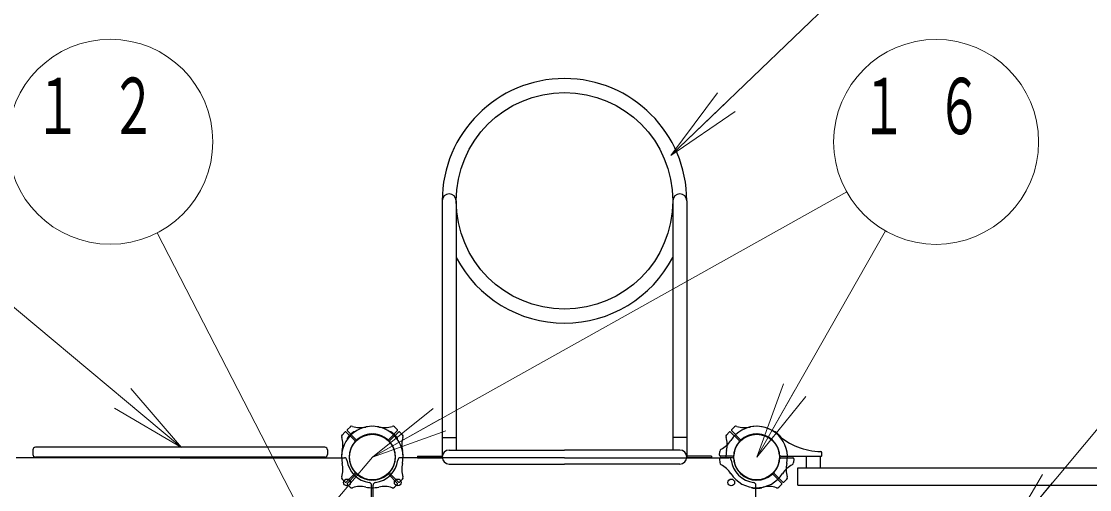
# Model space of a CAD drawing. Units: millimetres on the paper. Extents: x -385 to 0, y -594 to 267.
# Drawn here: x -270.76 to -229.07, y 158.49 to 176.76 of the extents above; entities that cross this region are included whole.
import ezdxf

# ---------------------------------------------------------------- set-up
doc = ezdxf.new("R2010")
doc.units = ezdxf.units.MM
doc.linetypes.add('USER2', pattern=[6, 3, -1, 1, -1])
doc.layers.add('1_50', color=7, linetype='Continuous', lineweight=25)
doc.styles.add('ＭＳ ゴシック', font='')
doc.styles.get('ＭＳ ゴシック').set_extended_font_data('MS Gothic')

msp = doc.modelspace()

# ---------------------------------------------------------------- linework, layer by layer
at = {"layer": '1_50', "lineweight": 13}
for p, q in [((-245.409, 171.53), (-237.917, 178.721)), ((-245.409, 171.53), (-243.591, 173.968)), ((-245.409, 171.53), (-243.245, 173.608)), ((-242.899, 173.247), (-245.409, 171.53)), ((-257.063, 159.758), (-238.549, 170.108)), ((-264.507, 160.13), (-275.606, 169.399)), ((-232.445, 156.449), (-221.991, 168.987)), ((-257.093, 152.258), (-265.46, 168.508)), ((-242.063, 159.758), (-237.037, 168.583)), ((-242.063, 159.758), (-241.013, 162.612)), ((-266.489, 162.437), (-264.507, 160.13)), ((-242.063, 159.758), (-240.578, 162.365)), ((-264.507, 160.13), (-266.809, 162.053)), ((-240.144, 162.117), (-242.063, 159.758)), ((-264.507, 160.13), (-267.13, 161.669)), ((-257.063, 159.758), (-254.688, 161.658)), ((-257.063, 159.758), (-254.444, 161.222)), ((-254.2, 160.785), (-257.063, 159.758)), ((-232.445, 156.449), (-230.908, 159.073)), ((-232.445, 156.449), (-230.524, 158.753))]:
    msp.add_line(p, q, dxfattribs=at)
at = {"layer": '1_50'}
for p, q in [((-254.335, 169.758), (-254.335, 159.758)), ((-253.791, 169.758), (-253.791, 160.03)), ((-245.335, 169.758), (-245.335, 160.03)), ((-244.791, 169.758), (-244.791, 159.758)), ((-257.758, 160.736), (-257.76, 160.738)), ((-256.368, 160.736), (-256.365, 160.738)), ((-241.368, 160.736), (-241.365, 160.738)), ((-258.913, 160.138), (-270.213, 160.138)), ((-258.041, 160.453), (-258.043, 160.455)), ((-256.085, 160.453), (-256.082, 160.455)), ((-254.335, 160.518), (-253.791, 160.518)), ((-244.791, 160.518), (-245.335, 160.518)), ((-241.085, 160.453), (-241.082, 160.455)), ((-270.313, 160.038), (-270.313, 159.858)), ((-258.913, 159.758), (-270.213, 159.758)), ((-258.813, 160.038), (-258.813, 159.858)), ((-255.303, 159.79), (-254.333, 159.79)), ((-255.303, 159.79), (-255.303, 159.726)), ((-255.303, 159.726), (-254.333, 159.726)), ((-254.063, 160.03), (-249.563, 160.03)), ((-251.648, 160.03), (-249.563, 160.03)), ((-245.063, 160.03), (-249.563, 160.03)), ((-243.823, 159.79), (-244.793, 159.79)), ((-243.823, 159.726), (-244.793, 159.726)), ((-243.823, 159.79), (-243.823, 159.726)), ((-240.135, 159.788), (-240.135, 159.338)), ((-239.591, 159.788), (-239.591, 159.338)), ((-254.063, 159.486), (-249.563, 159.486)), ((-251.36, 159.486), (-249.563, 159.486)), ((-245.063, 159.486), (-249.563, 159.486)), ((-240.456, 159.338), (-213.67, 159.338)), ((-240.456, 158.658), (-240.456, 159.338)), ((-242.263, 158.575), (-242.263, 158.571)), ((-241.863, 158.575), (-241.863, 158.571)), ((-240.456, 158.658), (-213.67, 158.658))]:
    msp.add_line(p, q, dxfattribs=at)
at = {"layer": '1_50', "color": 2}
for p, q in [((-258.037, 160.833), (-257.922, 160.94)), ((-256.089, 160.833), (-256.204, 160.94)), ((-243.037, 160.833), (-242.922, 160.94)), ((-258.138, 160.732), (-258.245, 160.617)), ((-257.747, 160.399), (-258.08, 160.733)), ((-257.704, 160.442), (-258.038, 160.775)), ((-256.421, 160.442), (-256.088, 160.775)), ((-256.379, 160.399), (-256.046, 160.733)), ((-255.988, 160.732), (-255.881, 160.617)), ((-243.138, 160.732), (-243.245, 160.617)), ((-242.747, 160.399), (-243.08, 160.733)), ((-242.704, 160.442), (-243.038, 160.775)), ((-243.511, 159.829), (-243.506, 159.975)), ((-243, 159.788), (-243.471, 159.788)), ((-243, 159.728), (-243.471, 159.728)), ((-241.125, 159.788), (-239.554, 159.788)), ((-241.125, 159.728), (-240.654, 159.728)), ((-239.514, 159.83), (-239.519, 159.935)), ((-243.511, 159.686), (-243.506, 159.529)), ((-240.614, 159.686), (-240.619, 159.541)), ((-258.138, 158.784), (-258.237, 158.89)), ((-257.747, 159.116), (-258.08, 158.783)), ((-257.704, 159.074), (-258.038, 158.741)), ((-256.421, 159.074), (-256.088, 158.741)), ((-256.379, 159.116), (-256.046, 158.783)), ((-255.988, 158.784), (-255.889, 158.89)), ((-241.421, 159.074), (-241.088, 158.741)), ((-241.379, 159.116), (-241.046, 158.783)), ((-240.988, 158.784), (-240.889, 158.89)), ((-258.037, 158.683), (-257.93, 158.584)), ((-256.089, 158.683), (-256.195, 158.584)), ((-241.089, 158.683), (-241.195, 158.584))]:
    msp.add_line(p, q, dxfattribs=at)
at = {"layer": '1_50', "linetype": 'USER2', "lineweight": 13}
msp.add_line((-257.063, 159.758), (-286.401, 124.922), dxfattribs=at)
at = {"layer": '1_50', "color": 4}
for p, q in [((-264.563, 159.728), (-270.97, 159.728)), ((-264.563, 159.728), (-258.155, 159.728)), ((-249.563, 159.728), (-255.97, 159.728)), ((-249.563, 159.728), (-243.155, 159.728)), ((-257.093, 152.258), (-257.093, 158.665)), ((-257.033, 152.258), (-257.033, 158.665)), ((-242.093, 152.258), (-242.093, 158.665))]:
    msp.add_line(p, q, dxfattribs=at)
at = {"layer": '1_50', "lineweight": 13}
for centre in [(-267.291, 172.064), (-235.058, 172.059)]:
    msp.add_circle(centre, 4, dxfattribs=at)
at = {"layer": '1_50'}
for centre, radius in [((-249.563, 169.758), 4.228), ((-257.063, 159.758), 0.891), ((-242.063, 159.758), 0.891), ((-258.053, 158.768), 0.13), ((-256.073, 158.768), 0.13), ((-243.053, 158.768), 0.13)]:
    msp.add_circle(centre, radius, dxfattribs=at)
for centre, radius, start, end in [((-249.563, 169.758), 4.772, 0, 180), ((-254.063, 169.758), 0.272, 0, 180), ((-245.063, 169.758), 0.272, 0, 180), ((-249.563, 169.758), 4.772, 207.625, 332.375), ((-257.063, 159.758), 1.22, 135, 143.6269), ((-257.063, 159.758), 1.22, 126.3731, 135), ((-257.774, 160.724), 0.02, 45, 126.3731), ((-256.351, 160.724), 0.02, 53.6269, 135), ((-257.063, 159.758), 1.22, 45, 53.6269), ((-257.063, 159.758), 1.22, 36.3731, 45), ((-241.351, 160.724), 0.02, 53.6269, 135), ((-242.063, 159.758), 1.22, 45, 53.6269), ((-242.063, 159.758), 1.22, 36.3731, 45), ((-270.213, 160.038), 0.1, 90, 180), ((-258.913, 160.038), 0.1, 0, 90), ((-258.029, 160.469), 0.02, 143.6269, 225), ((-256.097, 160.469), 0.02, 315, 36.3731), ((-241.097, 160.469), 0.02, 315, 36.3731), ((-270.213, 159.858), 0.1, 180, 270), ((-258.913, 159.858), 0.1, 270, 0), ((-254.063, 159.758), 0.272, 90, 270), ((-245.063, 159.758), 0.272, 270, 90), ((-257.063, 159.758), 1, 186.7872, 263.2128), ((-257.063, 159.758), 1, 276.7872, 353.2128), ((-242.063, 159.758), 1, 186.7872, 263.2128), ((-242.243, 158.571), 0.02, 180, 261.3731), ((-242.063, 159.758), 1.22, 261.3731, 270), ((-242.063, 159.758), 1.22, 270, 278.6269), ((-241.883, 158.571), 0.02, 278.6269, 0)]:
    msp.add_arc(centre, radius, start, end, dxfattribs=at)
at = {"layer": '1_50', "color": 2}
for centre, radius, start, end in [((-257.862, 160.859), 0.1, 72.4588, 133), ((-257.063, 159.758), 1.2, 77.7272, 135), ((-257.53, 161.907), 1, 252.4588, 282.2728), ((-257.063, 159.758), 1.2, 45, 102.2728), ((-256.595, 161.907), 1, 257.7272, 287.5412), ((-256.264, 160.859), 0.1, 47, 107.5412), ((-242.063, 159.758), 1.2, 90, 147.2728), ((-242.862, 160.859), 0.1, 72.4588, 133), ((-242.53, 161.907), 1, 252.4588, 282.2728), ((-242.063, 159.758), 1.2, 45, 102.2728), ((-242.063, 159.758), 1.2, 47.7828, 90), ((-258.164, 160.557), 0.1, 137, 197.5412), ((-257.063, 159.758), 1.2, 135, 192.2728), ((-259.212, 160.225), 1, 347.7272, 17.5412), ((-258.108, 160.704), 0.04, 45, 137), ((-258.009, 160.803), 0.04, 133, 225), ((-257.063, 159.758), 0.9, 49.2707, 135), ((-257.063, 159.758), 0.9, 45, 130.7293), ((-257.063, 159.758), 1.2, 347.7272, 45), ((-256.116, 160.803), 0.04, 315, 47), ((-256.017, 160.704), 0.04, 43, 135), ((-254.913, 160.225), 1, 162.4588, 192.2728), ((-255.962, 160.557), 0.1, 342.4588, 43), ((-243.164, 160.557), 0.1, 137, 197.5412), ((-244.212, 160.225), 1, 347.7272, 17.5412), ((-243.108, 160.704), 0.04, 45, 137), ((-243.009, 160.803), 0.04, 133, 225), ((-242.063, 159.758), 0.9, 90, 175.7293), ((-242.063, 159.758), 0.9, 45, 130.7293), ((-242.063, 159.758), 0.9, 4.2707, 90), ((-239.509, 162.572), 2.6, 227.7828, 268.9158), ((-242.063, 159.758), 1.2, 347.7272, 45), ((-257.063, 159.758), 0.9, 135, 220.7293), ((-257.063, 159.758), 0.9, 139.2707, 225), ((-257.775, 160.371), 0.04, 319.2707, 45), ((-257.676, 160.47), 0.04, 225, 310.7293), ((-256.449, 160.47), 0.04, 229.2707, 315), ((-257.063, 159.758), 0.9, 319.2707, 45), ((-257.063, 159.758), 0.9, 315, 40.7293), ((-256.35, 160.371), 0.04, 135, 220.7293), ((-243.914, 160.947), 1, 297.4588, 327.2728), ((-242.063, 159.758), 0.9, 139.2707, 225), ((-242.775, 160.371), 0.04, 319.2707, 45), ((-242.676, 160.47), 0.04, 225, 310.7293), ((-242.063, 159.758), 0.9, 319.2707, 45), ((-257.063, 159.758), 1.2, 167.7272, 181.4325), ((-257.063, 159.758), 1.2, 358.5675, 12.2728), ((-243.471, 159.828), 0.04, 178, 270), ((-243.471, 159.688), 0.04, 90, 182), ((-243.406, 159.971), 0.1, 117.4588, 178), ((-243.406, 159.971), 0.1, 117.4588, 178), ((-242.063, 159.758), 1.2, 167.7272, 181.4325), ((-243, 159.828), 0.04, 270, 355.7293), ((-243, 159.688), 0.04, 4.2707, 90), ((-242.063, 159.758), 0.9, 184.2707, 270), ((-242.063, 159.758), 0.9, 270, 355.7293), ((-241.125, 159.828), 0.04, 184.2707, 270), ((-241.125, 159.688), 0.04, 90, 175.7293), ((-240.654, 159.688), 0.04, 358, 90), ((-239.559, 159.933), 0.04, 3, 88.9159), ((-239.554, 159.828), 0.04, 270, 3), ((-259.212, 159.29), 1, 342.4588, 12.2728), ((-254.913, 159.29), 1, 167.7272, 197.5412), ((-243.406, 159.544), 0.1, 182, 242.5412), ((-243.914, 158.568), 1, 32.7272, 62.5412), ((-240.212, 158.568), 1, 117.4588, 147.2728), ((-239.913, 159.29), 1, 167.7272, 197.5412), ((-240.719, 159.544), 0.1, 297.4588, 358), ((-258.164, 158.959), 0.1, 162.4588, 223), ((-257.775, 159.144), 0.04, 315, 40.7293), ((-257.676, 159.045), 0.04, 49.2707, 135), ((-257.063, 159.758), 0.9, 225, 310.7293), ((-257.063, 159.758), 0.9, 229.2707, 315), ((-256.449, 159.045), 0.04, 45, 130.7293), ((-256.35, 159.144), 0.04, 139.2707, 225), ((-255.962, 158.959), 0.1, 317, 17.5412), ((-242.063, 159.758), 1.2, 212.7272, 270), ((-242.063, 159.758), 0.9, 225, 310.7293), ((-242.063, 159.758), 1.2, 270, 327.2728), ((-241.449, 159.045), 0.04, 45, 130.7293), ((-241.35, 159.144), 0.04, 139.2707, 225), ((-240.962, 158.959), 0.1, 317, 17.5412), ((-258.108, 158.811), 0.04, 223, 315), ((-258.009, 158.712), 0.04, 135, 227), ((-257.862, 158.657), 0.1, 227, 287.5412), ((-257.53, 157.608), 1, 77.7272, 107.5412), ((-257.063, 159.758), 1.2, 257.7272, 271.4325), ((-257.063, 159.758), 1.2, 268.5675, 282.2728), ((-256.595, 157.608), 1, 72.4588, 102.2728), ((-256.264, 158.657), 0.1, 252.4588, 313), ((-256.116, 158.712), 0.04, 313, 45), ((-256.017, 158.811), 0.04, 225, 317), ((-242.063, 159.758), 1.2, 268.5675, 282.2728), ((-241.595, 157.608), 1, 72.4588, 102.2728), ((-241.264, 158.657), 0.1, 252.4588, 313), ((-241.116, 158.712), 0.04, 313, 45), ((-241.017, 158.811), 0.04, 225, 317)]:
    msp.add_arc(centre, radius, start, end, dxfattribs=at)
at = {"layer": '1_50', "color": 4}
for centre, start, end in [((-258.155, 159.628), 6.7872, 90), ((-255.97, 159.628), 90, 173.2128), ((-243.155, 159.628), 6.7872, 90), ((-257.193, 158.665), 0, 83.2128), ((-256.933, 158.665), 96.7872, 180), ((-242.193, 158.665), 0, 83.2128)]:
    msp.add_arc(centre, 0.1, start, end, dxfattribs=at)

# ---------------------------------------------------------------- texts
at = {"layer": '1_50', "char_height": 2.199, "attachment_point": 2, "style": 'ＭＳ ゴシック'}
for s, insert in [('\\T1.64;\\W0.6;１２', (-267.291, 174.564)), ('\\T1.64;\\W0.6;１６', (-235.058, 174.559))]:
    msp.add_mtext(s, dxfattribs=dict(at, insert=insert))

doc.saveas('drawing.dxf')
